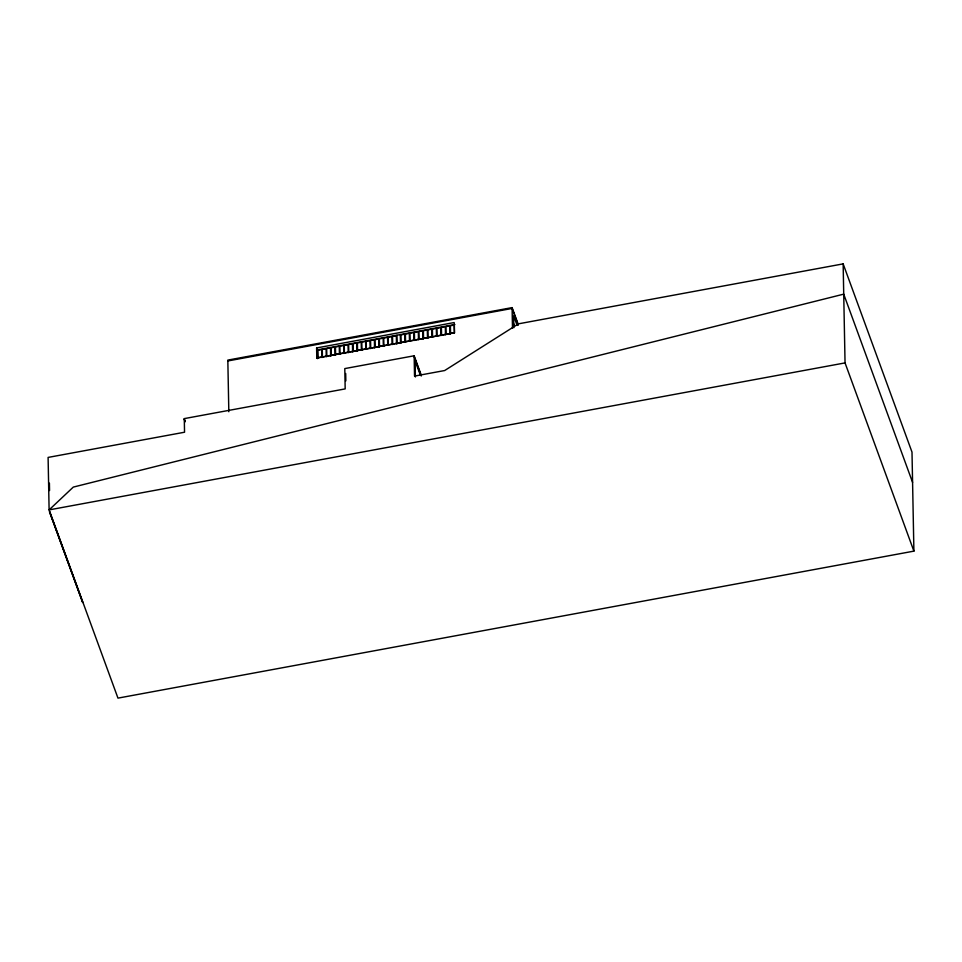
<?xml version="1.0" encoding="UTF-8"?>
<svg xmlns="http://www.w3.org/2000/svg" width="962" height="962" viewBox="0 0 962 962"><rect width="100%" height="100%" fill="white"/><g stroke="black" fill="none" stroke-linecap="round" stroke-linejoin="round"><path stroke-width="1.44" d="M518.241 324.41L512.097 307.612L227.826 360.101L228.824 411.736M227.85 360.954L512.109 308.453L518.253 325.252M316.799 358.201L316.606 347.955L454.184 322.547L454.377 332.792L316.738 357.96M316.606 347.955L317.316 349.915L454.906 324.507M316.738 358.044L454.377 332.792M843.145 263.877L518.518 323.821L444.672 370.538L414.538 376.094L414.153 355.784L344.793 368.59L345.178 388.901L184.283 418.614L184.548 432.227L48.1 457.419L49.11 509.896L117.965 698.123L913.9 551.13L912 452.104L843.145 263.877L845.045 362.902L913.9 551.13M845.045 362.902L49.11 509.896L73.292 487.097L843.722 294.144L912.577 482.371M49.495 511.483L82.636 602.068M517.147 325.445L513.612 315.764L513.84 327.717M513.299 323.196L514.309 325.962M513.311 323.641L514.261 326.25M414.153 355.784L421.236 375.156M414.165 356.637L421.248 376.01M420.382 375.24L415.055 360.678L415.368 376.972M184.283 418.614L185.161 421.813L184.295 419.468M49.507 511.904L82.648 602.501M512.097 307.612L512.493 328.282M454.497 333.02L454.341 325.036L450.408 325.769L450.565 333.742M450 333.85L449.843 325.865L445.911 326.599L446.067 334.572M445.49 334.68L445.346 326.695L441.414 327.429L441.558 335.401M440.993 335.51L440.837 327.537L436.904 328.258L437.061 336.243M436.495 336.339L436.339 328.367L432.407 329.088L432.563 337.073M431.986 337.169L431.842 329.196L427.91 329.918L428.054 337.902M427.489 338.011L427.332 330.026L423.4 330.748L423.557 338.732M422.991 338.84L422.835 330.856L418.903 331.577L419.059 339.562M418.494 339.67L418.338 331.686L414.406 332.419L414.562 340.392M413.985 340.5L413.84 332.515L409.908 333.249L410.052 341.221M409.487 341.33L409.331 333.345L405.399 334.079L405.555 342.051M404.99 342.159L404.834 334.187L400.901 334.908L401.058 342.893M400.324 334.596L400.493 343.29M396.909 335.221L397.078 343.927M396.5 343.723L396.356 335.75L392.532 336.459L392.688 344.432M392.111 344.54L391.967 336.556L388.143 337.265L388.299 345.25M387.722 345.346L387.578 337.373L383.754 338.071L383.898 346.055M383.333 346.164L383.177 338.179L379.365 338.889L379.509 346.861M378.944 346.969L378.787 338.997L374.976 339.694L375.12 347.679M374.555 347.787L374.398 339.802L370.574 340.512L370.731 348.484M370.166 348.593L370.009 340.608L366.185 341.318L366.342 349.302M365.776 349.398L365.62 341.426L361.796 342.123L361.952 350.108M361.387 350.216L361.231 342.231L357.407 342.941L357.563 350.914M356.998 351.022L356.842 343.049L353.018 343.747L353.174 351.731M352.609 351.839L352.453 343.855L348.629 344.564L348.785 352.537M348.208 352.645L348.064 344.661L344.24 345.37L344.396 353.355M345.695 373.484L345.839 380.892M343.819 353.463L343.674 345.478L339.851 346.188L340.007 354.16M339.43 354.269L339.273 346.284L335.461 346.993L335.606 354.978M335.041 355.074L334.884 347.102L331.072 347.799L331.217 355.784M330.651 355.892L330.495 347.907L326.671 348.617L326.827 356.589M326.262 356.698L326.106 348.725L322.282 349.422L322.438 357.407M321.873 357.515L321.717 349.531L317.893 350.24L318.049 358.213M317.316 349.915L317.484 358.622M49.411 483.128L49.555 490.56"/></g></svg>
